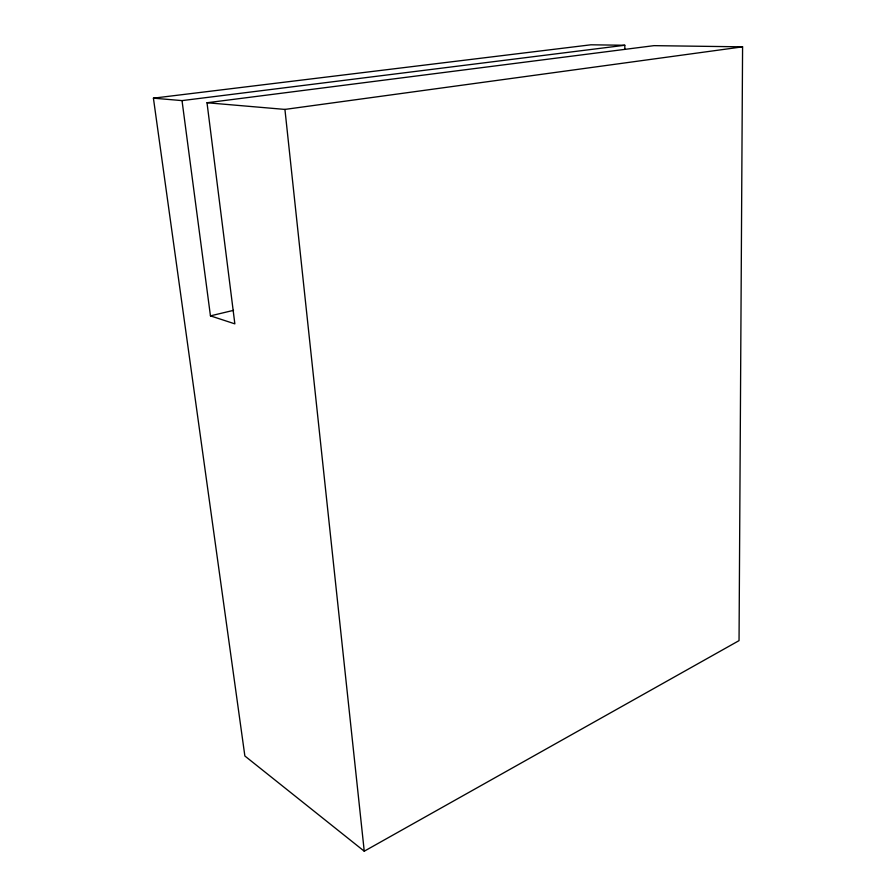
<?xml version="1.0" encoding="UTF-8"?>
<svg xmlns="http://www.w3.org/2000/svg" width="896" height="896" viewBox="0 0 896 896"><rect width="100%" height="100%" fill="white"/><g stroke="black" fill="none" stroke-linecap="round" stroke-linejoin="round"><path stroke-width="1.34" d="M153.418 98.168L182.022 100.61L210.448 315.862L234.853 323.859L207.01 102.749L653.979 45.651L742.582 46.838L739.043 640.629L364.246 851.2L244.866 755.989L153.418 98.168L590.901 44.8L624.792 45.259L624.893 49.426M210.448 315.862L233.531 310.352M207.01 102.749L284.928 109.413L742.582 46.838M182.022 100.61L624.792 45.259M284.928 109.413L364.246 851.2"/></g></svg>
